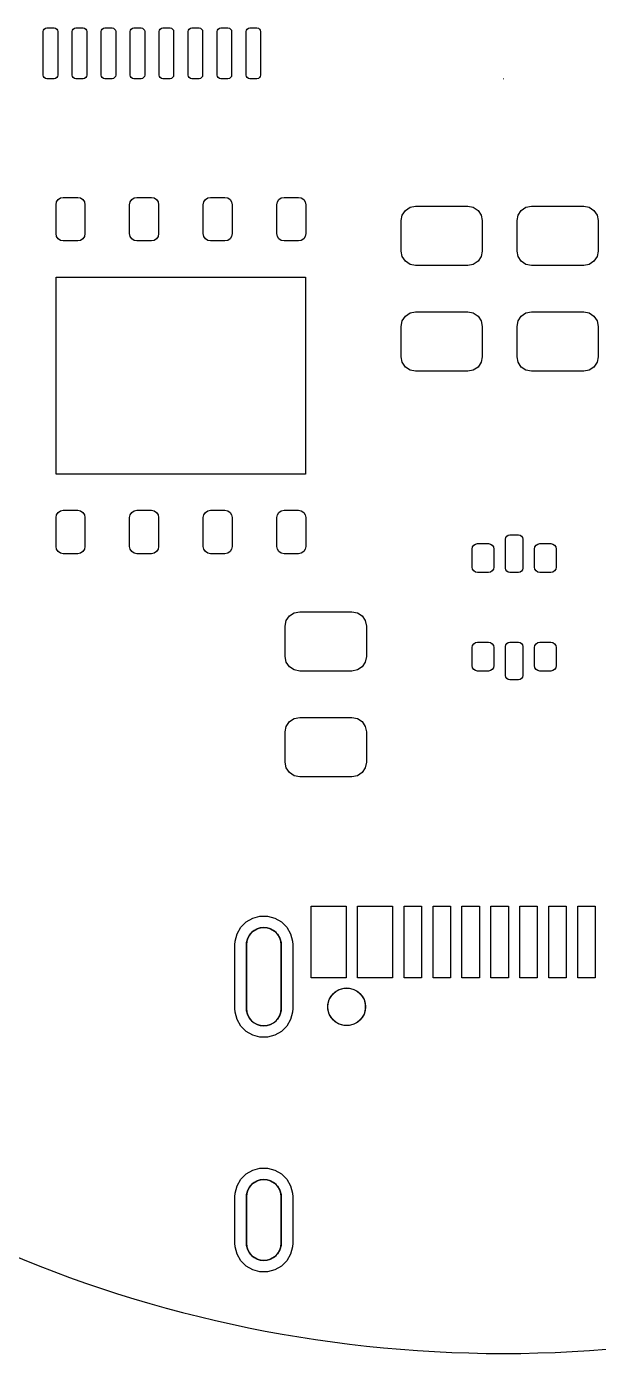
# Model space of a CAD drawing. Extents: x 0 to 44, y 0 to 43.6.
# Drawn here: x 13.77 to 23.64, y 0 to 22.9 of the extents above; entities that cross this region are included whole.
import ezdxf

# ---------------------------------------------------------------- set-up
doc = ezdxf.new("R2010")
doc.units = 0
doc.layers.add('BLACK', color=7, linetype='CONTINUOUS')
doc.layers.add('WHITE', color=7, linetype='CONTINUOUS')

msp = doc.modelspace()

# ---------------------------------------------------------------- linework, layer by layer
at = {"layer": 'BLACK', "linetype": 'CONTINUOUS'}
for p, q in [((14.059556, 22.815893), (14.064314, 22.839811)), ((14.059556, 22.065893), (14.059556, 22.815893)), ((14.064314, 22.839811), (14.077862, 22.860087)), ((14.077862, 22.860087), (14.098138, 22.873635)), ((14.098138, 22.873635), (14.122056, 22.878393)), ((14.122056, 22.878393), (14.247056, 22.878393)), ((14.247056, 22.878393), (14.270974, 22.873635)), ((14.270974, 22.873635), (14.29125, 22.860087)), ((14.29125, 22.860087), (14.304798, 22.839811)), ((14.304798, 22.839811), (14.309556, 22.815893)), ((14.309556, 22.815893), (14.309556, 22.065893)), ((14.559556, 22.815893), (14.564314, 22.839811)), ((14.559556, 22.065893), (14.559556, 22.815893)), ((14.564314, 22.839811), (14.577862, 22.860087)), ((14.577862, 22.860087), (14.598138, 22.873635)), ((14.598138, 22.873635), (14.622056, 22.878393)), ((14.622056, 22.878393), (14.747056, 22.878393)), ((14.747056, 22.878393), (14.770974, 22.873635)), ((14.770974, 22.873635), (14.79125, 22.860087)), ((14.79125, 22.860087), (14.804798, 22.839811)), ((14.804798, 22.839811), (14.809556, 22.815893)), ((14.809556, 22.815893), (14.809556, 22.065893)), ((15.059556, 22.815893), (15.064314, 22.839811)), ((15.059556, 22.065893), (15.059556, 22.815893)), ((15.064314, 22.839811), (15.077862, 22.860087)), ((15.077862, 22.860087), (15.098138, 22.873635)), ((15.098138, 22.873635), (15.122056, 22.878393)), ((15.122056, 22.878393), (15.247056, 22.878393)), ((15.247056, 22.878393), (15.270974, 22.873635)), ((15.270974, 22.873635), (15.29125, 22.860087)), ((15.29125, 22.860087), (15.304798, 22.839811)), ((15.304798, 22.839811), (15.309556, 22.815893)), ((15.309556, 22.815893), (15.309556, 22.065893)), ((15.559556, 22.815893), (15.564314, 22.839811)), ((15.559556, 22.065893), (15.559556, 22.815893)), ((15.564314, 22.839811), (15.577862, 22.860087)), ((15.577862, 22.860087), (15.598138, 22.873635)), ((15.598138, 22.873635), (15.622056, 22.878393)), ((15.622056, 22.878393), (15.747056, 22.878393)), ((15.747056, 22.878393), (15.770974, 22.873635)), ((15.770974, 22.873635), (15.79125, 22.860087)), ((15.79125, 22.860087), (15.804798, 22.839811)), ((15.804798, 22.839811), (15.809556, 22.815893)), ((15.809556, 22.815893), (15.809556, 22.065893)), ((16.059556, 22.815893), (16.064314, 22.839811)), ((16.059556, 22.065893), (16.059556, 22.815893)), ((16.064314, 22.839811), (16.077862, 22.860087)), ((16.077862, 22.860087), (16.098138, 22.873635)), ((16.098138, 22.873635), (16.122056, 22.878393)), ((16.122056, 22.878393), (16.247056, 22.878393)), ((16.247056, 22.878393), (16.270974, 22.873635)), ((16.270974, 22.873635), (16.29125, 22.860087)), ((16.29125, 22.860087), (16.304798, 22.839811)), ((16.304798, 22.839811), (16.309556, 22.815893)), ((16.309556, 22.815893), (16.309556, 22.065893)), ((16.559556, 22.815893), (16.564314, 22.839811)), ((16.559556, 22.065893), (16.559556, 22.815893)), ((16.564314, 22.839811), (16.577862, 22.860087)), ((16.577862, 22.860087), (16.598138, 22.873635)), ((16.598138, 22.873635), (16.622056, 22.878393)), ((16.622056, 22.878393), (16.747056, 22.878393)), ((16.747056, 22.878393), (16.770974, 22.873635)), ((16.770974, 22.873635), (16.79125, 22.860087)), ((16.79125, 22.860087), (16.804798, 22.839811)), ((16.804798, 22.839811), (16.809556, 22.815893)), ((16.809556, 22.815893), (16.809556, 22.065893)), ((17.059556, 22.815893), (17.064314, 22.839811)), ((17.059556, 22.065893), (17.059556, 22.815893)), ((17.064314, 22.839811), (17.077862, 22.860087)), ((17.077862, 22.860087), (17.098138, 22.873635)), ((17.098138, 22.873635), (17.122056, 22.878393)), ((17.122056, 22.878393), (17.247056, 22.878393)), ((17.247056, 22.878393), (17.270974, 22.873635)), ((17.270974, 22.873635), (17.29125, 22.860087)), ((17.29125, 22.860087), (17.304798, 22.839811)), ((17.304798, 22.839811), (17.309556, 22.815893)), ((17.309556, 22.815893), (17.309556, 22.065893)), ((17.559556, 22.815893), (17.564314, 22.839811)), ((17.559556, 22.065893), (17.559556, 22.815893)), ((17.564314, 22.839811), (17.577862, 22.860087)), ((17.577862, 22.860087), (17.598138, 22.873635)), ((17.598138, 22.873635), (17.622056, 22.878393)), ((17.622056, 22.878393), (17.747056, 22.878393)), ((17.747056, 22.878393), (17.770974, 22.873635)), ((17.770974, 22.873635), (17.79125, 22.860087)), ((17.79125, 22.860087), (17.804798, 22.839811)), ((17.804798, 22.839811), (17.809556, 22.815893)), ((17.809556, 22.815893), (17.809556, 22.065893)), ((14.064314, 22.041975), (14.059556, 22.065893)), ((14.077862, 22.021699), (14.064314, 22.041975)), ((14.098138, 22.008151), (14.077862, 22.021699)), ((14.122056, 22.003393), (14.098138, 22.008151)), ((14.247056, 22.003393), (14.122056, 22.003393)), ((14.270974, 22.008151), (14.247056, 22.003393)), ((14.29125, 22.021699), (14.270974, 22.008151)), ((14.304798, 22.041975), (14.29125, 22.021699)), ((14.309556, 22.065893), (14.304798, 22.041975)), ((14.564314, 22.041975), (14.559556, 22.065893)), ((14.577862, 22.021699), (14.564314, 22.041975)), ((14.598138, 22.008151), (14.577862, 22.021699)), ((14.622056, 22.003393), (14.598138, 22.008151)), ((14.747056, 22.003393), (14.622056, 22.003393)), ((14.770974, 22.008151), (14.747056, 22.003393)), ((14.79125, 22.021699), (14.770974, 22.008151)), ((14.804798, 22.041975), (14.79125, 22.021699)), ((14.809556, 22.065893), (14.804798, 22.041975)), ((15.064314, 22.041975), (15.059556, 22.065893)), ((15.077862, 22.021699), (15.064314, 22.041975)), ((15.098138, 22.008151), (15.077862, 22.021699)), ((15.122056, 22.003393), (15.098138, 22.008151)), ((15.247056, 22.003393), (15.122056, 22.003393)), ((15.270974, 22.008151), (15.247056, 22.003393)), ((15.29125, 22.021699), (15.270974, 22.008151)), ((15.304798, 22.041975), (15.29125, 22.021699)), ((15.309556, 22.065893), (15.304798, 22.041975)), ((15.564314, 22.041975), (15.559556, 22.065893)), ((15.577862, 22.021699), (15.564314, 22.041975)), ((15.598138, 22.008151), (15.577862, 22.021699)), ((15.622056, 22.003393), (15.598138, 22.008151)), ((15.747056, 22.003393), (15.622056, 22.003393)), ((15.770974, 22.008151), (15.747056, 22.003393)), ((15.79125, 22.021699), (15.770974, 22.008151)), ((15.804798, 22.041975), (15.79125, 22.021699)), ((15.809556, 22.065893), (15.804798, 22.041975)), ((16.064314, 22.041975), (16.059556, 22.065893)), ((16.077862, 22.021699), (16.064314, 22.041975)), ((16.098138, 22.008151), (16.077862, 22.021699)), ((16.122056, 22.003393), (16.098138, 22.008151)), ((16.247056, 22.003393), (16.122056, 22.003393)), ((16.270974, 22.008151), (16.247056, 22.003393)), ((16.29125, 22.021699), (16.270974, 22.008151)), ((16.304798, 22.041975), (16.29125, 22.021699)), ((16.309556, 22.065893), (16.304798, 22.041975)), ((16.564314, 22.041975), (16.559556, 22.065893)), ((16.577862, 22.021699), (16.564314, 22.041975)), ((16.598138, 22.008151), (16.577862, 22.021699)), ((16.622056, 22.003393), (16.598138, 22.008151)), ((16.747056, 22.003393), (16.622056, 22.003393)), ((16.770974, 22.008151), (16.747056, 22.003393)), ((16.79125, 22.021699), (16.770974, 22.008151)), ((16.804798, 22.041975), (16.79125, 22.021699)), ((16.809556, 22.065893), (16.804798, 22.041975)), ((17.064314, 22.041975), (17.059556, 22.065893)), ((17.077862, 22.021699), (17.064314, 22.041975)), ((17.098138, 22.008151), (17.077862, 22.021699)), ((17.122056, 22.003393), (17.098138, 22.008151)), ((17.247056, 22.003393), (17.122056, 22.003393)), ((17.270974, 22.008151), (17.247056, 22.003393)), ((17.29125, 22.021699), (17.270974, 22.008151)), ((17.304798, 22.041975), (17.29125, 22.021699)), ((17.309556, 22.065893), (17.304798, 22.041975)), ((17.564314, 22.041975), (17.559556, 22.065893)), ((17.577862, 22.021699), (17.564314, 22.041975)), ((17.598138, 22.008151), (17.577862, 22.021699)), ((17.622056, 22.003393), (17.598138, 22.008151)), ((17.747056, 22.003393), (17.622056, 22.003393)), ((17.770974, 22.008151), (17.747056, 22.003393)), ((17.79125, 22.021699), (17.770974, 22.008151)), ((17.804798, 22.041975), (17.79125, 22.021699)), ((17.809556, 22.065893), (17.804798, 22.041975)), ((14.316168, 19.916781), (14.356721, 19.943878)), ((14.356721, 19.943878), (14.404556, 19.953393)), ((14.404556, 19.953393), (14.654556, 19.953393)), ((14.654556, 19.953393), (14.702391, 19.943878)), ((14.702391, 19.943878), (14.742944, 19.916781)), ((15.586168, 19.916781), (15.626721, 19.943878)), ((15.626721, 19.943878), (15.674556, 19.953393)), ((15.674556, 19.953393), (15.924556, 19.953393)), ((15.924556, 19.953393), (15.972391, 19.943878)), ((15.972391, 19.943878), (16.012944, 19.916781)), ((16.856168, 19.916781), (16.896721, 19.943878)), ((16.896721, 19.943878), (16.944556, 19.953393)), ((16.944556, 19.953393), (17.194556, 19.953393)), ((17.194556, 19.953393), (17.242391, 19.943878)), ((17.242391, 19.943878), (17.282944, 19.916781)), ((18.126168, 19.916781), (18.166721, 19.943878)), ((18.166721, 19.943878), (18.214556, 19.953393)), ((18.214556, 19.953393), (18.464556, 19.953393)), ((18.464556, 19.953393), (18.512391, 19.943878)), ((18.512391, 19.943878), (18.552944, 19.916781)), ((14.279556, 19.828393), (14.289071, 19.876228)), ((14.279556, 19.328393), (14.279556, 19.828393)), ((14.289071, 19.876228), (14.316168, 19.916781)), ((14.742944, 19.916781), (14.770041, 19.876228)), ((14.770041, 19.876228), (14.779556, 19.828393)), ((14.779556, 19.828393), (14.779556, 19.328393)), ((15.549556, 19.828393), (15.559071, 19.876228)), ((15.549556, 19.328393), (15.549556, 19.828393)), ((15.559071, 19.876228), (15.586168, 19.916781)), ((16.012944, 19.916781), (16.040041, 19.876228)), ((16.040041, 19.876228), (16.049556, 19.828393)), ((16.049556, 19.828393), (16.049556, 19.328393)), ((16.819556, 19.828393), (16.829071, 19.876228)), ((16.819556, 19.328393), (16.819556, 19.828393)), ((16.829071, 19.876228), (16.856168, 19.916781)), ((17.282944, 19.916781), (17.310041, 19.876228)), ((17.310041, 19.876228), (17.319556, 19.828393)), ((17.319556, 19.828393), (17.319556, 19.328393)), ((18.089556, 19.828393), (18.099071, 19.876228)), ((18.089556, 19.328393), (18.089556, 19.828393)), ((18.099071, 19.876228), (18.126168, 19.916781)), ((18.552944, 19.916781), (18.580041, 19.876228)), ((18.580041, 19.876228), (18.589556, 19.828393)), ((18.589556, 19.828393), (18.589556, 19.328393)), ((20.253586, 19.649064), (20.307779, 19.73017)), ((20.307779, 19.73017), (20.388885, 19.784363)), ((20.388885, 19.784363), (20.484556, 19.803393)), ((20.484556, 19.803393), (21.384556, 19.803393)), ((21.384556, 19.803393), (21.480227, 19.784363)), ((21.480227, 19.784363), (21.561333, 19.73017)), ((21.561333, 19.73017), (21.615526, 19.649064)), ((22.253586, 19.649064), (22.307779, 19.73017)), ((22.307779, 19.73017), (22.388885, 19.784363)), ((22.388885, 19.784363), (22.484556, 19.803393)), ((22.484556, 19.803393), (23.384556, 19.803393)), ((23.384556, 19.803393), (23.480227, 19.784363)), ((23.480227, 19.784363), (23.561333, 19.73017)), ((23.561333, 19.73017), (23.615526, 19.649064)), ((20.234556, 19.553393), (20.253586, 19.649064)), ((20.234556, 19.028393), (20.234556, 19.553393)), ((21.615526, 19.649064), (21.634556, 19.553393)), ((21.634556, 19.553393), (21.634556, 19.028393)), ((22.234556, 19.553393), (22.253586, 19.649064)), ((22.234556, 19.028393), (22.234556, 19.553393)), ((23.615526, 19.649064), (23.634556, 19.553393)), ((23.634556, 19.553393), (23.634556, 19.028393)), ((14.289071, 19.280558), (14.279556, 19.328393)), ((14.316168, 19.240005), (14.289071, 19.280558)), ((14.356721, 19.212908), (14.316168, 19.240005)), ((14.742944, 19.240005), (14.702391, 19.212908)), ((14.770041, 19.280558), (14.742944, 19.240005)), ((14.779556, 19.328393), (14.770041, 19.280558)), ((15.559071, 19.280558), (15.549556, 19.328393)), ((15.586168, 19.240005), (15.559071, 19.280558)), ((15.626721, 19.212908), (15.586168, 19.240005)), ((16.012944, 19.240005), (15.972391, 19.212908)), ((16.040041, 19.280558), (16.012944, 19.240005)), ((16.049556, 19.328393), (16.040041, 19.280558)), ((16.829071, 19.280558), (16.819556, 19.328393)), ((16.856168, 19.240005), (16.829071, 19.280558)), ((16.896721, 19.212908), (16.856168, 19.240005)), ((17.282944, 19.240005), (17.242391, 19.212908)), ((17.310041, 19.280558), (17.282944, 19.240005)), ((17.319556, 19.328393), (17.310041, 19.280558)), ((18.099071, 19.280558), (18.089556, 19.328393)), ((18.126168, 19.240005), (18.099071, 19.280558)), ((18.166721, 19.212908), (18.126168, 19.240005)), ((18.552944, 19.240005), (18.512391, 19.212908)), ((18.580041, 19.280558), (18.552944, 19.240005)), ((18.589556, 19.328393), (18.580041, 19.280558)), ((14.404556, 19.203393), (14.356721, 19.212908)), ((14.654556, 19.203393), (14.404556, 19.203393)), ((14.702391, 19.212908), (14.654556, 19.203393)), ((15.674556, 19.203393), (15.626721, 19.212908)), ((15.924556, 19.203393), (15.674556, 19.203393)), ((15.972391, 19.212908), (15.924556, 19.203393)), ((16.944556, 19.203393), (16.896721, 19.212908)), ((17.194556, 19.203393), (16.944556, 19.203393)), ((17.242391, 19.212908), (17.194556, 19.203393)), ((18.214556, 19.203393), (18.166721, 19.212908)), ((18.464556, 19.203393), (18.214556, 19.203393)), ((18.512391, 19.212908), (18.464556, 19.203393)), ((20.253586, 18.932722), (20.234556, 19.028393)), ((21.634556, 19.028393), (21.615526, 18.932722)), ((22.253586, 18.932722), (22.234556, 19.028393)), ((23.634556, 19.028393), (23.615526, 18.932722)), ((20.307779, 18.851616), (20.253586, 18.932722)), ((20.388885, 18.797423), (20.307779, 18.851616)), ((20.484556, 18.778393), (20.388885, 18.797423)), ((21.480227, 18.797423), (21.384556, 18.778393)), ((21.561333, 18.851616), (21.480227, 18.797423)), ((21.615526, 18.932722), (21.561333, 18.851616)), ((22.307779, 18.851616), (22.253586, 18.932722)), ((22.388885, 18.797423), (22.307779, 18.851616)), ((22.484556, 18.778393), (22.388885, 18.797423)), ((23.480227, 18.797423), (23.384556, 18.778393)), ((23.561333, 18.851616), (23.480227, 18.797423)), ((23.615526, 18.932722), (23.561333, 18.851616)), ((14.284556, 15.178393), (14.284556, 18.578393)), ((14.284556, 18.578393), (18.584556, 18.578393)), ((18.584556, 18.578393), (18.584556, 15.178393)), ((21.384556, 18.778393), (20.484556, 18.778393)), ((23.384556, 18.778393), (22.484556, 18.778393)), ((20.253586, 17.824064), (20.307779, 17.90517)), ((20.307779, 17.90517), (20.388885, 17.959363)), ((20.388885, 17.959363), (20.484556, 17.978393)), ((20.484556, 17.978393), (21.384556, 17.978393)), ((21.384556, 17.978393), (21.480227, 17.959363)), ((21.480227, 17.959363), (21.561333, 17.90517)), ((21.561333, 17.90517), (21.615526, 17.824064)), ((22.253586, 17.824064), (22.307779, 17.90517)), ((22.307779, 17.90517), (22.388885, 17.959363)), ((22.388885, 17.959363), (22.484556, 17.978393)), ((22.484556, 17.978393), (23.384556, 17.978393)), ((23.384556, 17.978393), (23.480227, 17.959363)), ((23.480227, 17.959363), (23.561333, 17.90517)), ((23.561333, 17.90517), (23.615526, 17.824064)), ((20.234556, 17.728393), (20.253586, 17.824064)), ((20.234556, 17.203393), (20.234556, 17.728393)), ((21.615526, 17.824064), (21.634556, 17.728393)), ((21.634556, 17.728393), (21.634556, 17.203393)), ((22.234556, 17.728393), (22.253586, 17.824064)), ((22.234556, 17.203393), (22.234556, 17.728393)), ((23.615526, 17.824064), (23.634556, 17.728393)), ((23.634556, 17.728393), (23.634556, 17.203393)), ((20.253586, 17.107722), (20.234556, 17.203393)), ((21.634556, 17.203393), (21.615526, 17.107722)), ((22.253586, 17.107722), (22.234556, 17.203393)), ((23.634556, 17.203393), (23.615526, 17.107722)), ((20.307779, 17.026616), (20.253586, 17.107722)), ((20.388885, 16.972423), (20.307779, 17.026616)), ((20.484556, 16.953393), (20.388885, 16.972423)), ((21.384556, 16.953393), (20.484556, 16.953393)), ((21.480227, 16.972423), (21.384556, 16.953393)), ((21.561333, 17.026616), (21.480227, 16.972423)), ((21.615526, 17.107722), (21.561333, 17.026616)), ((22.307779, 17.026616), (22.253586, 17.107722)), ((22.388885, 16.972423), (22.307779, 17.026616)), ((22.484556, 16.953393), (22.388885, 16.972423)), ((23.384556, 16.953393), (22.484556, 16.953393)), ((23.480227, 16.972423), (23.384556, 16.953393)), ((23.561333, 17.026616), (23.480227, 16.972423)), ((23.615526, 17.107722), (23.561333, 17.026616)), ((18.584556, 15.178393), (14.284556, 15.178393)), ((14.279556, 14.428393), (14.289071, 14.476228)), ((14.289071, 14.476228), (14.316168, 14.516781)), ((14.316168, 14.516781), (14.356721, 14.543878)), ((14.356721, 14.543878), (14.404556, 14.553393)), ((14.404556, 14.553393), (14.654556, 14.553393)), ((14.654556, 14.553393), (14.702391, 14.543878)), ((14.702391, 14.543878), (14.742944, 14.516781)), ((14.742944, 14.516781), (14.770041, 14.476228)), ((14.770041, 14.476228), (14.779556, 14.428393)), ((15.549556, 14.428393), (15.559071, 14.476228)), ((15.559071, 14.476228), (15.586168, 14.516781)), ((15.586168, 14.516781), (15.626721, 14.543878)), ((15.626721, 14.543878), (15.674556, 14.553393)), ((15.674556, 14.553393), (15.924556, 14.553393)), ((15.924556, 14.553393), (15.972391, 14.543878)), ((15.972391, 14.543878), (16.012944, 14.516781)), ((16.012944, 14.516781), (16.040041, 14.476228)), ((16.040041, 14.476228), (16.049556, 14.428393)), ((16.819556, 14.428393), (16.829071, 14.476228)), ((16.829071, 14.476228), (16.856168, 14.516781)), ((16.856168, 14.516781), (16.896721, 14.543878)), ((16.896721, 14.543878), (16.944556, 14.553393)), ((16.944556, 14.553393), (17.194556, 14.553393)), ((17.194556, 14.553393), (17.242391, 14.543878)), ((17.242391, 14.543878), (17.282944, 14.516781)), ((17.282944, 14.516781), (17.310041, 14.476228)), ((17.310041, 14.476228), (17.319556, 14.428393)), ((18.089556, 14.428393), (18.099071, 14.476228)), ((18.099071, 14.476228), (18.126168, 14.516781)), ((18.126168, 14.516781), (18.166721, 14.543878)), ((18.166721, 14.543878), (18.214556, 14.553393)), ((18.214556, 14.553393), (18.464556, 14.553393)), ((18.464556, 14.553393), (18.512391, 14.543878)), ((18.512391, 14.543878), (18.552944, 14.516781)), ((18.552944, 14.516781), (18.580041, 14.476228)), ((18.580041, 14.476228), (18.589556, 14.428393)), ((14.279556, 13.928393), (14.279556, 14.428393)), ((14.779556, 14.428393), (14.779556, 13.928393)), ((15.549556, 13.928393), (15.549556, 14.428393)), ((16.049556, 14.428393), (16.049556, 13.928393)), ((16.819556, 13.928393), (16.819556, 14.428393)), ((17.319556, 14.428393), (17.319556, 13.928393)), ((18.089556, 13.928393), (18.089556, 14.428393)), ((18.589556, 14.428393), (18.589556, 13.928393)), ((21.487015, 13.950934), (21.517429, 13.971257)), ((21.517429, 13.971257), (21.553306, 13.978393)), ((21.553306, 13.978393), (21.740806, 13.978393)), ((21.740806, 13.978393), (21.776683, 13.971257)), ((21.776683, 13.971257), (21.807097, 13.950934)), ((22.034556, 14.053393), (22.040265, 14.082094)), ((22.034556, 13.553393), (22.034556, 14.053393)), ((22.040265, 14.082094), (22.056523, 14.106426)), ((22.056523, 14.106426), (22.080855, 14.122684)), ((22.080855, 14.122684), (22.109556, 14.128393)), ((22.109556, 14.128393), (22.259556, 14.128393)), ((22.259556, 14.128393), (22.288257, 14.122684)), ((22.288257, 14.122684), (22.312589, 14.106426)), ((22.312589, 14.106426), (22.328847, 14.082094)), ((22.328847, 14.082094), (22.334556, 14.053393)), ((22.334556, 14.053393), (22.334556, 13.553393)), ((22.562015, 13.950934), (22.592429, 13.971257)), ((22.592429, 13.971257), (22.628306, 13.978393)), ((22.628306, 13.978393), (22.815806, 13.978393)), ((22.815806, 13.978393), (22.851683, 13.971257)), ((22.851683, 13.971257), (22.882097, 13.950934)), ((14.289071, 13.880558), (14.279556, 13.928393)), ((14.316168, 13.840005), (14.289071, 13.880558)), ((14.356721, 13.812908), (14.316168, 13.840005)), ((14.404556, 13.803393), (14.356721, 13.812908)), ((14.654556, 13.803393), (14.404556, 13.803393)), ((14.702391, 13.812908), (14.654556, 13.803393)), ((14.742944, 13.840005), (14.702391, 13.812908)), ((14.770041, 13.880558), (14.742944, 13.840005)), ((14.779556, 13.928393), (14.770041, 13.880558)), ((15.559071, 13.880558), (15.549556, 13.928393)), ((15.586168, 13.840005), (15.559071, 13.880558)), ((15.626721, 13.812908), (15.586168, 13.840005)), ((15.674556, 13.803393), (15.626721, 13.812908)), ((15.924556, 13.803393), (15.674556, 13.803393)), ((15.972391, 13.812908), (15.924556, 13.803393)), ((16.012944, 13.840005), (15.972391, 13.812908)), ((16.040041, 13.880558), (16.012944, 13.840005)), ((16.049556, 13.928393), (16.040041, 13.880558)), ((16.829071, 13.880558), (16.819556, 13.928393)), ((16.856168, 13.840005), (16.829071, 13.880558)), ((16.896721, 13.812908), (16.856168, 13.840005)), ((16.944556, 13.803393), (16.896721, 13.812908)), ((17.194556, 13.803393), (16.944556, 13.803393)), ((17.242391, 13.812908), (17.194556, 13.803393)), ((17.282944, 13.840005), (17.242391, 13.812908)), ((17.310041, 13.880558), (17.282944, 13.840005)), ((17.319556, 13.928393), (17.310041, 13.880558)), ((18.099071, 13.880558), (18.089556, 13.928393)), ((18.126168, 13.840005), (18.099071, 13.880558)), ((18.166721, 13.812908), (18.126168, 13.840005)), ((18.214556, 13.803393), (18.166721, 13.812908)), ((18.464556, 13.803393), (18.214556, 13.803393)), ((18.512391, 13.812908), (18.464556, 13.803393)), ((18.552944, 13.840005), (18.512391, 13.812908)), ((18.580041, 13.880558), (18.552944, 13.840005)), ((18.589556, 13.928393), (18.580041, 13.880558)), ((21.459556, 13.884643), (21.466692, 13.92052)), ((21.459556, 13.572143), (21.459556, 13.884643)), ((21.466692, 13.92052), (21.487015, 13.950934)), ((21.807097, 13.950934), (21.82742, 13.92052)), ((21.82742, 13.92052), (21.834556, 13.884643)), ((21.834556, 13.884643), (21.834556, 13.572143)), ((22.534556, 13.884643), (22.541692, 13.92052)), ((22.534556, 13.572143), (22.534556, 13.884643)), ((22.541692, 13.92052), (22.562015, 13.950934)), ((22.882097, 13.950934), (22.90242, 13.92052)), ((22.90242, 13.92052), (22.909556, 13.884643)), ((22.909556, 13.884643), (22.909556, 13.572143)), ((21.466692, 13.536266), (21.459556, 13.572143)), ((21.487015, 13.505852), (21.466692, 13.536266)), ((21.82742, 13.536266), (21.807097, 13.505852)), ((21.834556, 13.572143), (21.82742, 13.536266)), ((22.040265, 13.524692), (22.034556, 13.553393)), ((22.056523, 13.50036), (22.040265, 13.524692)), ((22.328847, 13.524692), (22.312589, 13.50036)), ((22.334556, 13.553393), (22.328847, 13.524692)), ((22.541692, 13.536266), (22.534556, 13.572143)), ((22.562015, 13.505852), (22.541692, 13.536266)), ((22.90242, 13.536266), (22.882097, 13.505852)), ((22.909556, 13.572143), (22.90242, 13.536266)), ((21.517429, 13.485529), (21.487015, 13.505852)), ((21.553306, 13.478393), (21.517429, 13.485529)), ((21.740806, 13.478393), (21.553306, 13.478393)), ((21.776683, 13.485529), (21.740806, 13.478393)), ((21.807097, 13.505852), (21.776683, 13.485529)), ((22.080855, 13.484102), (22.056523, 13.50036)), ((22.109556, 13.478393), (22.080855, 13.484102)), ((22.259556, 13.478393), (22.109556, 13.478393)), ((22.288257, 13.484102), (22.259556, 13.478393)), ((22.312589, 13.50036), (22.288257, 13.484102)), ((22.592429, 13.485529), (22.562015, 13.505852)), ((22.628306, 13.478393), (22.592429, 13.485529)), ((22.815806, 13.478393), (22.628306, 13.478393)), ((22.851683, 13.485529), (22.815806, 13.478393)), ((22.882097, 13.505852), (22.851683, 13.485529)), ((18.234556, 12.553393), (18.253586, 12.649064)), ((18.253586, 12.649064), (18.307779, 12.73017)), ((18.307779, 12.73017), (18.388885, 12.784363)), ((18.388885, 12.784363), (18.484556, 12.803393)), ((18.484556, 12.803393), (19.384556, 12.803393)), ((19.384556, 12.803393), (19.480227, 12.784363)), ((19.480227, 12.784363), (19.561333, 12.73017)), ((19.561333, 12.73017), (19.615526, 12.649064)), ((19.615526, 12.649064), (19.634556, 12.553393)), ((18.234556, 12.028393), (18.234556, 12.553393)), ((19.634556, 12.553393), (19.634556, 12.028393)), ((21.459556, 12.184643), (21.466692, 12.22052)), ((21.459556, 11.872143), (21.459556, 12.184643)), ((21.466692, 12.22052), (21.487015, 12.250934)), ((21.487015, 12.250934), (21.517429, 12.271257)), ((21.517429, 12.271257), (21.553306, 12.278393)), ((21.553306, 12.278393), (21.740806, 12.278393)), ((21.740806, 12.278393), (21.776683, 12.271257)), ((21.776683, 12.271257), (21.807097, 12.250934)), ((21.807097, 12.250934), (21.82742, 12.22052)), ((21.82742, 12.22052), (21.834556, 12.184643)), ((21.834556, 12.184643), (21.834556, 11.872143)), ((22.034556, 12.203393), (22.040265, 12.232094)), ((22.034556, 11.703393), (22.034556, 12.203393)), ((22.040265, 12.232094), (22.056523, 12.256426)), ((22.056523, 12.256426), (22.080855, 12.272684)), ((22.080855, 12.272684), (22.109556, 12.278393)), ((22.109556, 12.278393), (22.259556, 12.278393)), ((22.259556, 12.278393), (22.288257, 12.272684)), ((22.288257, 12.272684), (22.312589, 12.256426)), ((22.312589, 12.256426), (22.328847, 12.232094)), ((22.328847, 12.232094), (22.334556, 12.203393)), ((22.334556, 12.203393), (22.334556, 11.703393)), ((22.534556, 12.184643), (22.541692, 12.22052)), ((22.534556, 11.872143), (22.534556, 12.184643)), ((22.541692, 12.22052), (22.562015, 12.250934)), ((22.562015, 12.250934), (22.592429, 12.271257)), ((22.592429, 12.271257), (22.628306, 12.278393)), ((22.628306, 12.278393), (22.815806, 12.278393)), ((22.815806, 12.278393), (22.851683, 12.271257)), ((22.851683, 12.271257), (22.882097, 12.250934)), ((22.882097, 12.250934), (22.90242, 12.22052)), ((22.90242, 12.22052), (22.909556, 12.184643)), ((22.909556, 12.184643), (22.909556, 11.872143)), ((18.253586, 11.932722), (18.234556, 12.028393)), ((18.307779, 11.851616), (18.253586, 11.932722)), ((19.615526, 11.932722), (19.561333, 11.851616)), ((19.634556, 12.028393), (19.615526, 11.932722)), ((18.388885, 11.797423), (18.307779, 11.851616)), ((18.484556, 11.778393), (18.388885, 11.797423)), ((19.384556, 11.778393), (18.484556, 11.778393)), ((19.480227, 11.797423), (19.384556, 11.778393)), ((19.561333, 11.851616), (19.480227, 11.797423)), ((21.466692, 11.836266), (21.459556, 11.872143)), ((21.487015, 11.805852), (21.466692, 11.836266)), ((21.517429, 11.785529), (21.487015, 11.805852)), ((21.553306, 11.778393), (21.517429, 11.785529)), ((21.740806, 11.778393), (21.553306, 11.778393)), ((21.776683, 11.785529), (21.740806, 11.778393)), ((21.807097, 11.805852), (21.776683, 11.785529)), ((21.82742, 11.836266), (21.807097, 11.805852)), ((21.834556, 11.872143), (21.82742, 11.836266)), ((22.040265, 11.674692), (22.034556, 11.703393)), ((22.334556, 11.703393), (22.328847, 11.674692)), ((22.541692, 11.836266), (22.534556, 11.872143)), ((22.562015, 11.805852), (22.541692, 11.836266)), ((22.592429, 11.785529), (22.562015, 11.805852)), ((22.628306, 11.778393), (22.592429, 11.785529)), ((22.815806, 11.778393), (22.628306, 11.778393)), ((22.851683, 11.785529), (22.815806, 11.778393)), ((22.882097, 11.805852), (22.851683, 11.785529)), ((22.90242, 11.836266), (22.882097, 11.805852)), ((22.909556, 11.872143), (22.90242, 11.836266)), ((22.056523, 11.65036), (22.040265, 11.674692)), ((22.080855, 11.634102), (22.056523, 11.65036)), ((22.109556, 11.628393), (22.080855, 11.634102)), ((22.259556, 11.628393), (22.109556, 11.628393)), ((22.288257, 11.634102), (22.259556, 11.628393)), ((22.312589, 11.65036), (22.288257, 11.634102)), ((22.328847, 11.674692), (22.312589, 11.65036)), ((18.234556, 10.728393), (18.253586, 10.824064)), ((18.253586, 10.824064), (18.307779, 10.90517)), ((18.307779, 10.90517), (18.388885, 10.959363)), ((18.388885, 10.959363), (18.484556, 10.978393)), ((18.484556, 10.978393), (19.384556, 10.978393)), ((19.384556, 10.978393), (19.480227, 10.959363)), ((19.480227, 10.959363), (19.561333, 10.90517)), ((19.561333, 10.90517), (19.615526, 10.824064)), ((19.615526, 10.824064), (19.634556, 10.728393)), ((18.234556, 10.203393), (18.234556, 10.728393)), ((19.634556, 10.728393), (19.634556, 10.203393)), ((18.253586, 10.107722), (18.234556, 10.203393)), ((18.307779, 10.026616), (18.253586, 10.107722)), ((19.615526, 10.107722), (19.561333, 10.026616)), ((19.634556, 10.203393), (19.615526, 10.107722)), ((18.388885, 9.972423), (18.307779, 10.026616)), ((18.484556, 9.953393), (18.388885, 9.972423)), ((19.384556, 9.953393), (18.484556, 9.953393)), ((19.480227, 9.972423), (19.384556, 9.953393)), ((19.561333, 10.026616), (19.480227, 9.972423)), ((18.684556, 6.483393), (18.684556, 7.723393)), ((18.684556, 7.723393), (19.284556, 7.723393)), ((19.284556, 7.723393), (19.284556, 6.483393)), ((19.484556, 6.483393), (19.484556, 7.723393)), ((19.484556, 7.723393), (20.084556, 7.723393)), ((20.084556, 7.723393), (20.084556, 6.483393)), ((20.284556, 6.483393), (20.284556, 7.723393)), ((20.284556, 7.723393), (20.584556, 7.723393)), ((20.584556, 7.723393), (20.584556, 6.483393)), ((20.784556, 6.483393), (20.784556, 7.723393)), ((20.784556, 7.723393), (21.084556, 7.723393)), ((21.084556, 7.723393), (21.084556, 6.483393)), ((21.284556, 6.483393), (21.284556, 7.723393)), ((21.284556, 7.723393), (21.584556, 7.723393)), ((21.584556, 7.723393), (21.584556, 6.483393)), ((21.784556, 6.483393), (21.784556, 7.723393)), ((21.784556, 7.723393), (22.084556, 7.723393)), ((22.084556, 7.723393), (22.084556, 6.483393)), ((22.284556, 6.483393), (22.284556, 7.723393)), ((22.284556, 7.723393), (22.584556, 7.723393)), ((22.584556, 7.723393), (22.584556, 6.483393)), ((22.784556, 6.483393), (22.784556, 7.723393)), ((22.784556, 7.723393), (23.084556, 7.723393)), ((23.084556, 7.723393), (23.084556, 6.483393)), ((23.284556, 6.483393), (23.284556, 7.723393)), ((23.284556, 7.723393), (23.584556, 7.723393)), ((23.584556, 7.723393), (23.584556, 6.483393)), ((17.402616, 7.244735), (17.467879, 7.357774)), ((17.467879, 7.357774), (17.560175, 7.45007)), ((17.560175, 7.45007), (17.673214, 7.515333)), ((17.673214, 7.515333), (17.799293, 7.549115)), ((17.681928, 7.291399), (17.749751, 7.330557)), ((17.749751, 7.330557), (17.825398, 7.350826)), ((17.799293, 7.549115), (17.929819, 7.549115)), ((17.825398, 7.350826), (17.903714, 7.350826)), ((17.903714, 7.350826), (17.979361, 7.330557)), ((17.929819, 7.549115), (18.055898, 7.515333)), ((17.979361, 7.330557), (18.047184, 7.291399)), ((18.055898, 7.515333), (18.168937, 7.45007)), ((18.168937, 7.45007), (18.261233, 7.357774)), ((18.261233, 7.357774), (18.326496, 7.244735)), ((17.364556, 7.053393), (17.368834, 7.118656)), ((17.368834, 7.118656), (17.402616, 7.244735)), ((17.567123, 7.092551), (17.587392, 7.168198)), ((17.587392, 7.168198), (17.62655, 7.236021)), ((17.62655, 7.236021), (17.681928, 7.291399)), ((18.047184, 7.291399), (18.102562, 7.236021)), ((18.102562, 7.236021), (18.14172, 7.168198)), ((18.14172, 7.168198), (18.161989, 7.092551)), ((18.326496, 7.244735), (18.360278, 7.118656)), ((18.360278, 7.118656), (18.364556, 7.053393)), ((17.364556, 5.953393), (17.364556, 7.053393)), ((17.564556, 7.053393), (17.567123, 7.092551)), ((17.564556, 5.953393), (17.564556, 7.053393)), ((18.161989, 7.092551), (18.164556, 7.053393)), ((18.164556, 7.053393), (18.164556, 5.953393)), ((18.364556, 7.053393), (18.364556, 5.953393)), ((19.284556, 6.483393), (18.684556, 6.483393)), ((20.084556, 6.483393), (19.484556, 6.483393)), ((20.584556, 6.483393), (20.284556, 6.483393)), ((21.084556, 6.483393), (20.784556, 6.483393)), ((21.584556, 6.483393), (21.284556, 6.483393)), ((22.084556, 6.483393), (21.784556, 6.483393)), ((22.584556, 6.483393), (22.284556, 6.483393)), ((23.084556, 6.483393), (22.784556, 6.483393)), ((23.584556, 6.483393), (23.284556, 6.483393)), ((19.036716, 6.18124), (19.096709, 6.241233)), ((19.096709, 6.241233), (19.170184, 6.283654)), ((19.170184, 6.283654), (19.252135, 6.305613)), ((19.252135, 6.305613), (19.336977, 6.305613)), ((19.336977, 6.305613), (19.418928, 6.283654)), ((19.418928, 6.283654), (19.492403, 6.241233)), ((19.492403, 6.241233), (19.552396, 6.18124)), ((18.972336, 6.025814), (18.994295, 6.107765)), ((18.972336, 5.940972), (18.972336, 6.025814)), ((18.994295, 6.107765), (19.036716, 6.18124)), ((19.552396, 6.18124), (19.594817, 6.107765)), ((19.594817, 6.107765), (19.616776, 6.025814)), ((19.616776, 6.025814), (19.616776, 5.940972)), ((17.368834, 5.88813), (17.364556, 5.953393)), ((17.402616, 5.762051), (17.368834, 5.88813)), ((17.467879, 5.649012), (17.402616, 5.762051)), ((17.567123, 5.914235), (17.564556, 5.953393)), ((17.587392, 5.838588), (17.567123, 5.914235)), ((17.62655, 5.770765), (17.587392, 5.838588)), ((17.681928, 5.715387), (17.62655, 5.770765)), ((18.102562, 5.770765), (18.047184, 5.715387)), ((18.14172, 5.838588), (18.102562, 5.770765)), ((18.161989, 5.914235), (18.14172, 5.838588)), ((18.164556, 5.953393), (18.161989, 5.914235)), ((18.326496, 5.762051), (18.261233, 5.649012)), ((18.360278, 5.88813), (18.326496, 5.762051)), ((18.364556, 5.953393), (18.360278, 5.88813)), ((18.994295, 5.859021), (18.972336, 5.940972)), ((19.036716, 5.785546), (18.994295, 5.859021)), ((19.096709, 5.725553), (19.036716, 5.785546)), ((19.552396, 5.785546), (19.492403, 5.725553)), ((19.594817, 5.859021), (19.552396, 5.785546)), ((19.616776, 5.940972), (19.594817, 5.859021)), ((17.560175, 5.556716), (17.467879, 5.649012)), ((17.673214, 5.491453), (17.560175, 5.556716)), ((17.749751, 5.676229), (17.681928, 5.715387)), ((17.825398, 5.65596), (17.749751, 5.676229)), ((17.903714, 5.65596), (17.825398, 5.65596)), ((17.979361, 5.676229), (17.903714, 5.65596)), ((18.047184, 5.715387), (17.979361, 5.676229)), ((18.168937, 5.556716), (18.055898, 5.491453)), ((18.261233, 5.649012), (18.168937, 5.556716)), ((19.170184, 5.683132), (19.096709, 5.725553)), ((19.252135, 5.661173), (19.170184, 5.683132)), ((19.336977, 5.661173), (19.252135, 5.661173)), ((19.418928, 5.683132), (19.336977, 5.661173)), ((19.492403, 5.725553), (19.418928, 5.683132)), ((17.799293, 5.457671), (17.673214, 5.491453)), ((17.929819, 5.457671), (17.799293, 5.457671)), ((18.055898, 5.491453), (17.929819, 5.457671)), ((17.402616, 2.894735), (17.467879, 3.007774)), ((17.467879, 3.007774), (17.560175, 3.10007)), ((17.560175, 3.10007), (17.673214, 3.165333)), ((17.673214, 3.165333), (17.799293, 3.199115)), ((17.681928, 2.941399), (17.749751, 2.980557)), ((17.749751, 2.980557), (17.825398, 3.000826)), ((17.799293, 3.199115), (17.929819, 3.199115)), ((17.825398, 3.000826), (17.903714, 3.000826)), ((17.903714, 3.000826), (17.979361, 2.980557)), ((17.929819, 3.199115), (18.055898, 3.165333)), ((17.979361, 2.980557), (18.047184, 2.941399)), ((18.055898, 3.165333), (18.168937, 3.10007)), ((18.168937, 3.10007), (18.261233, 3.007774)), ((18.261233, 3.007774), (18.326496, 2.894735)), ((17.364556, 2.703393), (17.368834, 2.768656)), ((17.368834, 2.768656), (17.402616, 2.894735)), ((17.567123, 2.742551), (17.587392, 2.818198)), ((17.587392, 2.818198), (17.62655, 2.886021)), ((17.62655, 2.886021), (17.681928, 2.941399)), ((18.047184, 2.941399), (18.102562, 2.886021)), ((18.102562, 2.886021), (18.14172, 2.818198)), ((18.14172, 2.818198), (18.161989, 2.742551)), ((18.326496, 2.894735), (18.360278, 2.768656)), ((18.360278, 2.768656), (18.364556, 2.703393)), ((17.364556, 1.903393), (17.364556, 2.703393)), ((17.564556, 2.703393), (17.567123, 2.742551)), ((17.564556, 1.903393), (17.564556, 2.703393)), ((18.161989, 2.742551), (18.164556, 2.703393)), ((18.164556, 2.703393), (18.164556, 1.903393)), ((18.364556, 2.703393), (18.364556, 1.903393)), ((17.368834, 1.83813), (17.364556, 1.903393)), ((17.402616, 1.712051), (17.368834, 1.83813)), ((17.567123, 1.864235), (17.564556, 1.903393)), ((17.587392, 1.788588), (17.567123, 1.864235)), ((18.161989, 1.864235), (18.14172, 1.788588)), ((18.164556, 1.903393), (18.161989, 1.864235)), ((18.360278, 1.83813), (18.326496, 1.712051)), ((18.364556, 1.903393), (18.360278, 1.83813)), ((17.467879, 1.599012), (17.402616, 1.712051)), ((17.62655, 1.720765), (17.587392, 1.788588)), ((17.681928, 1.665387), (17.62655, 1.720765)), ((17.749751, 1.626229), (17.681928, 1.665387)), ((17.825398, 1.60596), (17.749751, 1.626229)), ((17.903714, 1.60596), (17.825398, 1.60596)), ((17.979361, 1.626229), (17.903714, 1.60596)), ((18.047184, 1.665387), (17.979361, 1.626229)), ((18.102562, 1.720765), (18.047184, 1.665387)), ((18.14172, 1.788588), (18.102562, 1.720765)), ((18.326496, 1.712051), (18.261233, 1.599012)), ((17.560175, 1.506716), (17.467879, 1.599012)), ((17.673214, 1.441453), (17.560175, 1.506716)), ((17.799293, 1.407671), (17.673214, 1.441453)), ((17.929819, 1.407671), (17.799293, 1.407671)), ((18.055898, 1.441453), (17.929819, 1.407671)), ((18.168937, 1.506716), (18.055898, 1.441453)), ((18.261233, 1.599012), (18.168937, 1.506716))]:
    msp.add_line(p, q, dxfattribs=at)
at = {"layer": 'BLACK'}
msp.add_circle((19.294556, 5.983393), 0.325, dxfattribs=at)
at = {"layer": 'WHITE', "linetype": 'CONTINUOUS'}
for p, q in [((17.564556, 7.053393), (17.564556, 5.953393)), ((18.164556, 5.953393), (18.164556, 7.053393)), ((17.564556, 2.703393), (17.564556, 1.903393)), ((18.164556, 1.903393), (18.164556, 2.703393))]:
    msp.add_line(p, q, dxfattribs=at)
at = {"layer": 'WHITE', "const_width": 0.01005}
msp.add_lwpolyline([(21.994975, 22, 1), (22.005025, 22, 1)], format="xyb", close=True, dxfattribs=at)
at = {"layer": 'WHITE'}
msp.add_circle((19.294556, 5.983393), 0.324999, dxfattribs=at)
for centre, radius, start, end in [((21.999996, 22.000003), 21.999997, -258.8874107, -161.1125859), ((22, 22.000001), 22.000001, -138.8874017, -41.1125983), ((17.864556, 7.053393), 0.3, 0, 180), ((17.864556, 5.953393), 0.3, -180, 0), ((17.864556, 2.703393), 0.3, 0, 180), ((17.864556, 1.903393), 0.3, -180, 0)]:
    msp.add_arc(centre, radius, start, end, dxfattribs=at)

doc.saveas('drawing.dxf')
